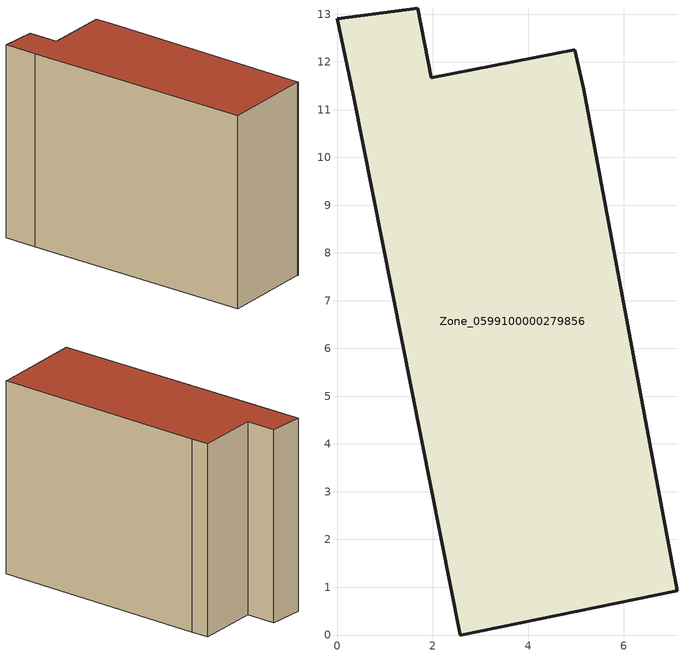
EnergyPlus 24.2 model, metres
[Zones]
Zone_0599100000279856
 floor ground (C_G): 2.57,0 0.33,11.31 0,12.91 1.68,13.13 1.97,11.67 4.97,12.26 5.16,11.43 7.12,0.93 7.06,0.92 z0
 wall outside (C_F): 7.12,0.93 5.16,11.43 4.97,12.26 1.97,11.67 1.68,13.13 0,12.91 0.33,11.31 2.57,0 7.06,0.92 7.12,0.93 z0:9.66
 roof outside (C_R): 7.06,0.92 7.12,0.93 5.16,11.43 4.97,12.26 1.97,11.67 1.68,13.13 0,12.91 0.33,11.31 2.57,0 z9.66
[BUILDING]
Pand.0599100000279856: North Axis=0; Terrain=City; Loads Convergence Tolerance Value=0.04; Temperature Convergence Tolerance Value=0.4; Solar Distribution=FullExterior; Maximum Number of Warmup Days=25; Minimum Number of Warmup Days=1
[Site:Location]
Rotterdam.The.Hague.AP_ZH_NLD Design_Conditions: Latitude=51.96; Longitude=4.45; Time Zone=1; Elevation=-4.5
[SITE:GROUNDTEMPERATURE:BUILDINGSURFACE]
18, 18, 18, 18, 18, 18, 18, 18, 18, 18, 18, 18
[MATERIAL] Thermal Absorptance=0.9; Solar Absorptance=0.7; Visible Absorptance=0.7
Name | Roughness | Thickness | Conductivity | Density | Specific Heat
G.TI.1946 | MediumSmooth | 0.15 | 1 | 540 | 1210
F.TI.1946 | Rough | 0.3 | 0.857143 | 1920 | 840
R.TI.1946 | MediumRough | 0.2 | 0.1 | 1500 | 1000
[CONSTRUCTION]
C_G: G.TI.1946
C_F: F.TI.1946
C_R: R.TI.1946
[ZONE]
Zone_0599100000279856: Type=1; Multiplier=1; Ceiling Height=Autocalculate; Volume=Autocalculate; Floor Area=autocalculate; Part of Total Floor Area=Yes
[ZONEINFILTRATION:DESIGNFLOWRATE]
Infil_Zone_0599100000279856: Zone or ZoneList or Space or SpaceList=Zone_0599100000279856; Schedule=AlwaysOn; Design Flow Rate Calculation Method=Flow/Area; Flow Rate per Floor Area=0.003; Constant Term Coefficient=1; Temperature Term Coefficient=0; Velocity Term Coefficient=0; Velocity Squared Term Coefficient=0
[HVACTEMPLATE:ZONE:IDEALLOADSAIRSYSTEM]
Zone_0599100000279856: Maximum Heating Supply Air Temperature=50; Minimum Cooling Supply Air Temperature=13; Maximum Heating Supply Air Humidity Ratio=0.0156; Minimum Cooling Supply Air Humidity Ratio=0.0077; Heating Limit=NoLimit; Cooling Limit=NoLimit; Dehumidification Control Type=ConstantSensibleHeatRatio; Cooling Sensible Heat Ratio=0.7; Dehumidification Setpoint=60; Humidification Control Type=None; Humidification Setpoint=30; Outdoor Air Method=None; Outdoor Air Flow Rate per Person=0.00944; Outdoor Air Flow Rate per Zone Floor Area=0; Outdoor Air Flow Rate per Zone=0; Demand Controlled Ventilation Type=None; Outdoor Air Economizer Type=NoEconomizer; Heat Recovery Type=None; Sensible Heat Recovery Effectiveness=0.7; Latent Heat Recovery Effectiveness=0.65
[ZONECONTROL:THERMOSTAT]
ThermostatControl_Zone_0599100000279856: Zone or ZoneList=Zone_0599100000279856; Control Type Schedule=DualSetpointControlType; Control 1=Thermostat_Zone_0599100000279856; Temperature Difference Between Cutout And Setpoint=0
[THERMOSTATSETPOINT:DUALSETPOINT]
Thermostat_Zone_0599100000279856: Heating Setpoint Temperature Schedule=HeatingSetpoint_Zone_0599100000279856; Cooling Setpoint Temperature Schedule=CoolingSetpoint_Zone_0599100000279856
[SCHEDULE:COMPACT]
HeatingSetpoint_Zone_0599100000279856: Through: 12/31, For: AllDays, Until: 24:00, 21
CoolingSetpoint_Zone_0599100000279856: Through: 12/31, For: AllDays, Until: 24:00, 24
DualSetpointControlType: Through: 12/31, For: AllDays, Until: 24:00, 4
AlwaysOn: Through: 12/31, For: AllDays, Until: 24:00, 1
